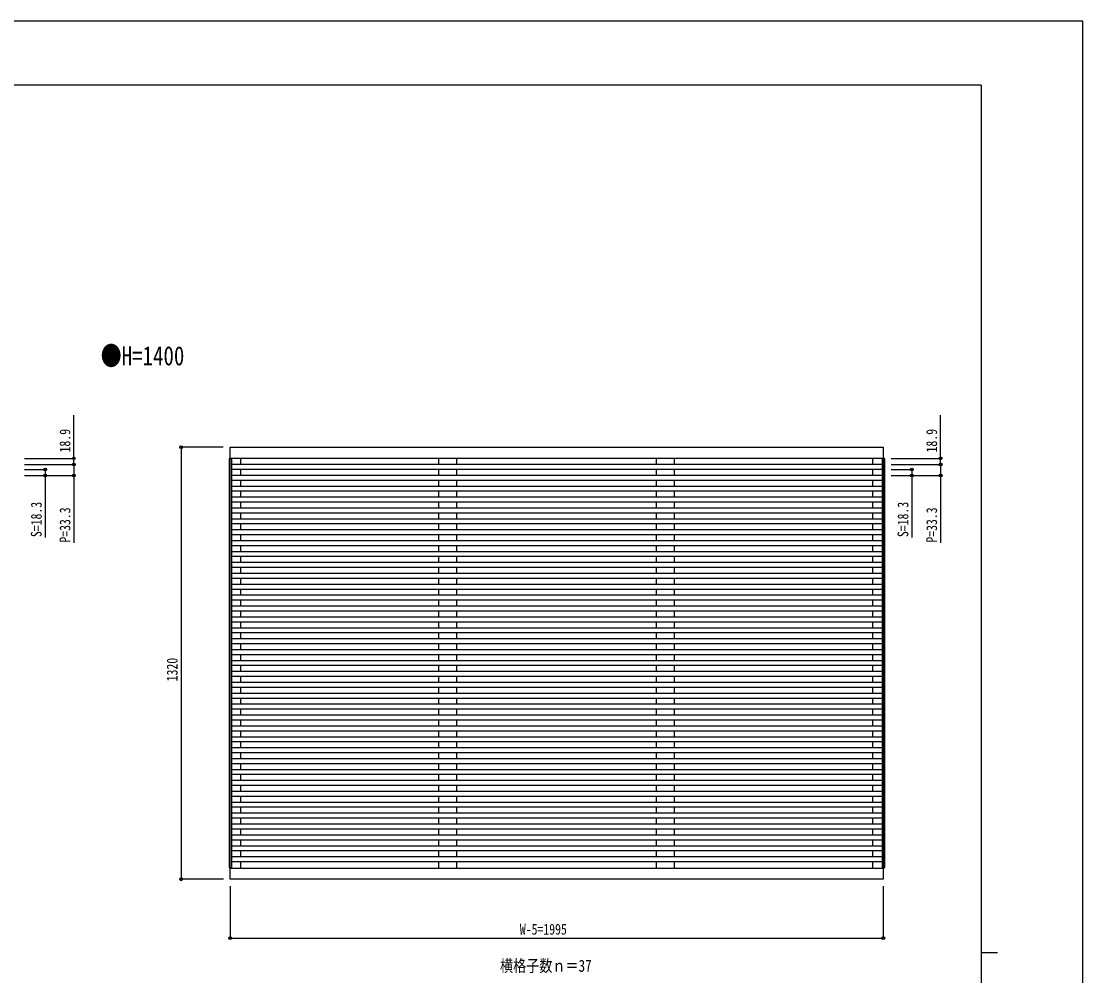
# Model space of a CAD drawing. Units: millimetres, scale not verified. Extents: x -4205 to 4205, y -2970 to 2970.
# Drawn here: x 962 to 4205, y 54 to 2970 of the extents above; entities that cross this region are included whole.
import ezdxf
from ezdxf.enums import TextEntityAlignment as Align

# ---------------------------------------------------------------- set-up
doc = ezdxf.new("R2010")
doc.units = ezdxf.units.MM
doc.header["$LTSCALE"] = 16
for name, color, linetype in [('0-1_USER1', 3, 'Continuous'), ('0-2_YKK_A1', 4, 'Continuous'), ('0-3_YKK_D', 6, 'Continuous'), ('0-4_YKK_ZWAK', 7, 'Continuous')]:
    doc.layers.add(name, color=color, linetype=linetype)
doc.styles.add('ＭＳ ゴシック', font='')
doc.styles.get('ＭＳ ゴシック').set_extended_font_data('MS Gothic')

msp = doc.modelspace()

# ---------------------------------------------------------------- linework, layer by layer
at = {"layer": '0-2_YKK_A1'}
for p, q in [((1597.56, 1634.03), (1604.76, 1634.03)), ((1597.56, 1634.03), (1597.56, 383.03)), ((1599.76, 1634.03), (1599.76, 383.03)), ((1602.76, 1634.53), (1602.76, 1634.03)), ((1632.76, 1615.63), (1632.76, 1634.53)), ((2238.26, 1615.63), (2238.26, 1634.53)), ((2293.26, 1615.63), (2293.26, 1634.53)), ((2903.26, 1615.63), (2903.26, 1634.53)), ((2958.26, 1615.63), (2958.26, 1634.53)), ((3563.76, 1615.63), (3563.76, 1634.53)), ((3598.96, 1634.03), (3591.76, 1634.03)), ((3593.76, 1634.53), (3593.76, 1634.03)), ((3596.76, 1634.03), (3596.76, 383.03)), ((3598.96, 1634.03), (3598.96, 383.03)), ((3591.76, 1615.63), (1604.76, 1615.63)), ((3591.76, 1600.63), (1604.76, 1600.63)), ((1632.76, 1582.33), (1632.76, 1600.63)), ((2238.26, 1582.43), (2238.26, 1600.73)), ((2293.26, 1582.43), (2293.26, 1600.73)), ((2903.26, 1582.43), (2903.26, 1600.73)), ((2958.26, 1582.43), (2958.26, 1600.73)), ((3563.76, 1582.33), (3563.76, 1600.63)), ((3591.76, 1582.33), (1604.76, 1582.33)), ((3591.76, 1567.33), (1604.76, 1567.33)), ((1632.76, 1549.03), (1632.76, 1567.33)), ((2238.26, 1549.13), (2238.26, 1567.43)), ((2293.26, 1549.13), (2293.26, 1567.43)), ((2903.26, 1549.13), (2903.26, 1567.43)), ((2958.26, 1549.13), (2958.26, 1567.43)), ((3563.76, 1549.03), (3563.76, 1567.33)), ((3591.76, 1549.03), (1604.76, 1549.03)), ((3591.76, 1534.03), (1604.76, 1534.03)), ((1632.76, 1515.73), (1632.76, 1534.03)), ((2238.26, 1515.83), (2238.26, 1534.13)), ((2293.26, 1515.83), (2293.26, 1534.13)), ((2903.26, 1515.83), (2903.26, 1534.13)), ((2958.26, 1515.83), (2958.26, 1534.13)), ((3563.76, 1515.73), (3563.76, 1534.03)), ((3591.76, 1515.73), (1604.76, 1515.73)), ((3591.76, 1500.73), (1604.76, 1500.73)), ((1632.76, 1482.43), (1632.76, 1500.73)), ((2238.26, 1482.53), (2238.26, 1500.83)), ((2293.26, 1482.53), (2293.26, 1500.83)), ((2903.26, 1482.53), (2903.26, 1500.83)), ((2958.26, 1482.53), (2958.26, 1500.83)), ((3563.76, 1482.43), (3563.76, 1500.73)), ((3591.76, 1482.43), (1604.76, 1482.43)), ((3591.76, 1467.43), (1604.76, 1467.43)), ((1632.76, 1449.13), (1632.76, 1467.43)), ((2238.26, 1449.23), (2238.26, 1467.53)), ((2293.26, 1449.23), (2293.26, 1467.53)), ((2903.26, 1449.23), (2903.26, 1467.53)), ((2958.26, 1449.23), (2958.26, 1467.53)), ((3563.76, 1449.13), (3563.76, 1467.43)), ((3591.76, 1449.13), (1604.76, 1449.13)), ((3591.76, 1434.13), (1604.76, 1434.13)), ((1632.76, 1415.83), (1632.76, 1434.13)), ((2238.26, 1415.93), (2238.26, 1434.23)), ((2293.26, 1415.93), (2293.26, 1434.23)), ((2903.26, 1415.93), (2903.26, 1434.23)), ((2958.26, 1415.93), (2958.26, 1434.23)), ((3563.76, 1415.83), (3563.76, 1434.13)), ((3591.76, 1415.83), (1604.76, 1415.83)), ((3591.76, 1400.83), (1604.76, 1400.83)), ((1632.76, 1382.53), (1632.76, 1400.83)), ((2238.26, 1382.63), (2238.26, 1400.93)), ((2293.26, 1382.63), (2293.26, 1400.93)), ((2903.26, 1382.63), (2903.26, 1400.93)), ((2958.26, 1382.63), (2958.26, 1400.93)), ((3563.76, 1382.53), (3563.76, 1400.83)), ((3591.76, 1382.53), (1604.76, 1382.53)), ((3591.76, 1367.53), (1604.76, 1367.53)), ((1632.76, 1349.23), (1632.76, 1367.53)), ((2238.26, 1349.33), (2238.26, 1367.63)), ((2293.26, 1349.33), (2293.26, 1367.63)), ((2903.26, 1349.33), (2903.26, 1367.63)), ((2958.26, 1349.33), (2958.26, 1367.63)), ((3563.76, 1349.23), (3563.76, 1367.53)), ((3591.76, 1349.23), (1604.76, 1349.23)), ((3591.76, 1334.23), (1604.76, 1334.23)), ((1632.76, 1315.93), (1632.76, 1334.23)), ((2238.26, 1316.03), (2238.26, 1334.33)), ((2293.26, 1316.03), (2293.26, 1334.33)), ((2903.26, 1316.03), (2903.26, 1334.33)), ((2958.26, 1316.03), (2958.26, 1334.33)), ((3563.76, 1315.93), (3563.76, 1334.23)), ((3591.76, 1315.93), (1604.76, 1315.93)), ((3591.76, 1300.93), (1604.76, 1300.93)), ((1632.76, 1282.63), (1632.76, 1300.93)), ((2238.26, 1282.73), (2238.26, 1301.03)), ((2293.26, 1282.73), (2293.26, 1301.03)), ((2903.26, 1282.73), (2903.26, 1301.03)), ((2958.26, 1282.73), (2958.26, 1301.03)), ((3563.76, 1282.63), (3563.76, 1300.93)), ((3591.76, 1282.63), (1604.76, 1282.63)), ((3591.76, 1267.63), (1604.76, 1267.63)), ((1632.76, 1249.33), (1632.76, 1267.63)), ((2238.26, 1249.43), (2238.26, 1267.73)), ((2293.26, 1249.43), (2293.26, 1267.73)), ((2903.26, 1249.43), (2903.26, 1267.73)), ((2958.26, 1249.43), (2958.26, 1267.73)), ((3563.76, 1249.33), (3563.76, 1267.63)), ((3591.76, 1249.33), (1604.76, 1249.33)), ((3591.76, 1234.33), (1604.76, 1234.33)), ((1632.76, 1216.03), (1632.76, 1234.33)), ((2238.26, 1216.13), (2238.26, 1234.43)), ((2293.26, 1216.13), (2293.26, 1234.43)), ((2903.26, 1216.13), (2903.26, 1234.43)), ((2958.26, 1216.13), (2958.26, 1234.43)), ((3563.76, 1216.03), (3563.76, 1234.33)), ((3591.76, 1216.03), (1604.76, 1216.03)), ((3591.76, 1201.03), (1604.76, 1201.03)), ((1632.76, 1182.73), (1632.76, 1201.03)), ((2238.26, 1182.83), (2238.26, 1201.13)), ((2293.26, 1182.83), (2293.26, 1201.13)), ((2903.26, 1182.83), (2903.26, 1201.13)), ((2958.26, 1182.83), (2958.26, 1201.13)), ((3563.76, 1182.73), (3563.76, 1201.03)), ((3591.76, 1182.73), (1604.76, 1182.73)), ((3591.76, 1167.73), (1604.76, 1167.73)), ((1632.76, 1149.43), (1632.76, 1167.73)), ((2238.26, 1149.53), (2238.26, 1167.83)), ((2293.26, 1149.53), (2293.26, 1167.83)), ((2903.26, 1149.53), (2903.26, 1167.83)), ((2958.26, 1149.53), (2958.26, 1167.83)), ((3563.76, 1149.43), (3563.76, 1167.73)), ((3591.76, 1149.43), (1604.76, 1149.43)), ((3591.76, 1134.43), (1604.76, 1134.43)), ((3591.76, 1116.13), (1604.76, 1116.13)), ((1632.76, 1116.13), (1632.76, 1134.43)), ((2238.26, 1116.23), (2238.26, 1134.53)), ((2293.26, 1116.23), (2293.26, 1134.53)), ((2903.26, 1116.23), (2903.26, 1134.53)), ((2958.26, 1116.23), (2958.26, 1134.53)), ((3563.76, 1116.13), (3563.76, 1134.43)), ((3591.76, 1101.13), (1604.76, 1101.13)), ((3591.76, 1082.83), (1604.76, 1082.83)), ((1632.76, 1082.83), (1632.76, 1101.13)), ((2238.26, 1082.93), (2238.26, 1101.23)), ((2293.26, 1082.93), (2293.26, 1101.23)), ((2903.26, 1082.93), (2903.26, 1101.23)), ((2958.26, 1082.93), (2958.26, 1101.23)), ((3563.76, 1082.83), (3563.76, 1101.13)), ((3591.76, 1067.83), (1604.76, 1067.83)), ((3591.76, 1049.53), (1604.76, 1049.53)), ((1632.76, 1049.53), (1632.76, 1067.83)), ((2238.26, 1049.63), (2238.26, 1067.93)), ((2293.26, 1049.63), (2293.26, 1067.93)), ((2903.26, 1049.63), (2903.26, 1067.93)), ((2958.26, 1049.63), (2958.26, 1067.93)), ((3563.76, 1049.53), (3563.76, 1067.83)), ((3591.76, 1034.53), (1604.76, 1034.53)), ((3591.76, 1016.23), (1604.76, 1016.23)), ((1632.76, 1016.23), (1632.76, 1034.53)), ((2238.26, 1016.33), (2238.26, 1034.63)), ((2293.26, 1016.33), (2293.26, 1034.63)), ((2903.26, 1016.33), (2903.26, 1034.63)), ((2958.26, 1016.33), (2958.26, 1034.63)), ((3563.76, 1016.23), (3563.76, 1034.53)), ((3591.76, 1001.23), (1604.76, 1001.23)), ((3591.76, 982.93), (1604.76, 982.93)), ((1632.76, 982.93), (1632.76, 1001.23)), ((2238.26, 983.03), (2238.26, 1001.33)), ((2293.26, 983.03), (2293.26, 1001.33)), ((2903.26, 983.03), (2903.26, 1001.33)), ((2958.26, 983.03), (2958.26, 1001.33)), ((3563.76, 982.93), (3563.76, 1001.23)), ((3591.76, 967.93), (1604.76, 967.93)), ((3591.76, 949.63), (1604.76, 949.63)), ((1632.76, 949.63), (1632.76, 967.93)), ((2238.26, 949.73), (2238.26, 968.03)), ((2293.26, 949.73), (2293.26, 968.03)), ((2903.26, 949.73), (2903.26, 968.03)), ((2958.26, 949.73), (2958.26, 968.03)), ((3563.76, 949.63), (3563.76, 967.93)), ((3591.76, 934.63), (1604.76, 934.63)), ((3591.76, 916.33), (1604.76, 916.33)), ((1632.76, 916.33), (1632.76, 934.63)), ((2238.26, 916.43), (2238.26, 934.73)), ((2293.26, 916.43), (2293.26, 934.73)), ((2903.26, 916.43), (2903.26, 934.73)), ((2958.26, 916.43), (2958.26, 934.73)), ((3563.76, 916.33), (3563.76, 934.63)), ((3591.76, 901.33), (1604.76, 901.33)), ((3591.76, 883.03), (1604.76, 883.03)), ((1632.76, 883.03), (1632.76, 901.33)), ((2238.26, 883.13), (2238.26, 901.43)), ((2293.26, 883.13), (2293.26, 901.43)), ((2903.26, 883.13), (2903.26, 901.43)), ((2958.26, 883.13), (2958.26, 901.43)), ((3563.76, 883.03), (3563.76, 901.33)), ((3591.76, 868.03), (1604.76, 868.03)), ((3591.76, 849.73), (1604.76, 849.73)), ((1632.76, 849.73), (1632.76, 868.03)), ((2238.26, 849.83), (2238.26, 868.13)), ((2293.26, 849.83), (2293.26, 868.13)), ((2903.26, 849.83), (2903.26, 868.13)), ((2958.26, 849.83), (2958.26, 868.13)), ((3563.76, 849.73), (3563.76, 868.03)), ((3591.76, 834.73), (1604.76, 834.73)), ((3591.76, 816.43), (1604.76, 816.43)), ((1632.76, 816.43), (1632.76, 834.73)), ((2238.26, 816.53), (2238.26, 834.83)), ((2293.26, 816.53), (2293.26, 834.83)), ((2903.26, 816.53), (2903.26, 834.83)), ((2958.26, 816.53), (2958.26, 834.83)), ((3563.76, 816.43), (3563.76, 834.73)), ((3591.76, 801.43), (1604.76, 801.43)), ((3591.76, 783.13), (1604.76, 783.13)), ((1632.76, 783.13), (1632.76, 801.43)), ((2238.26, 783.23), (2238.26, 801.53)), ((2293.26, 783.23), (2293.26, 801.53)), ((2903.26, 783.23), (2903.26, 801.53)), ((2958.26, 783.23), (2958.26, 801.53)), ((3563.76, 783.13), (3563.76, 801.43)), ((3591.76, 768.13), (1604.76, 768.13)), ((3591.76, 749.83), (1604.76, 749.83)), ((1632.76, 749.83), (1632.76, 768.13)), ((2238.26, 749.93), (2238.26, 768.23)), ((2293.26, 749.93), (2293.26, 768.23)), ((2903.26, 749.93), (2903.26, 768.23)), ((2958.26, 749.93), (2958.26, 768.23)), ((3563.76, 749.83), (3563.76, 768.13)), ((3591.76, 734.83), (1604.76, 734.83)), ((3591.76, 716.53), (1604.76, 716.53)), ((1632.76, 716.53), (1632.76, 734.83)), ((2238.26, 716.63), (2238.26, 734.93)), ((2293.26, 716.63), (2293.26, 734.93)), ((2903.26, 716.63), (2903.26, 734.93)), ((2958.26, 716.63), (2958.26, 734.93)), ((3563.76, 716.53), (3563.76, 734.83)), ((3591.76, 701.53), (1604.76, 701.53)), ((3591.76, 683.23), (1604.76, 683.23)), ((1632.76, 683.23), (1632.76, 701.53)), ((2238.26, 683.33), (2238.26, 701.63)), ((2293.26, 683.33), (2293.26, 701.63)), ((2903.26, 683.33), (2903.26, 701.63)), ((2958.26, 683.33), (2958.26, 701.63)), ((3563.76, 683.23), (3563.76, 701.53)), ((3591.76, 668.23), (1604.76, 668.23)), ((3591.76, 649.93), (1604.76, 649.93)), ((1632.76, 649.93), (1632.76, 668.23)), ((2238.26, 650.03), (2238.26, 668.33)), ((2293.26, 650.03), (2293.26, 668.33)), ((2903.26, 650.03), (2903.26, 668.33)), ((2958.26, 650.03), (2958.26, 668.33)), ((3563.76, 649.93), (3563.76, 668.23)), ((3591.76, 634.93), (1604.76, 634.93)), ((3591.76, 616.63), (1604.76, 616.63)), ((1632.76, 616.63), (1632.76, 634.93)), ((2238.26, 616.73), (2238.26, 635.03)), ((2293.26, 616.73), (2293.26, 635.03)), ((2903.26, 616.73), (2903.26, 635.03)), ((2958.26, 616.73), (2958.26, 635.03)), ((3563.76, 616.63), (3563.76, 634.93)), ((3591.76, 601.63), (1604.76, 601.63)), ((1632.76, 583.33), (1632.76, 601.63)), ((2238.26, 583.43), (2238.26, 601.73)), ((2293.26, 583.43), (2293.26, 601.73)), ((2903.26, 583.43), (2903.26, 601.73)), ((2958.26, 583.43), (2958.26, 601.73)), ((3563.76, 583.33), (3563.76, 601.63)), ((3591.76, 583.33), (1604.76, 583.33)), ((3591.76, 568.33), (1604.76, 568.33)), ((1632.76, 550.03), (1632.76, 568.33)), ((2238.26, 550.13), (2238.26, 568.43)), ((2293.26, 550.13), (2293.26, 568.43)), ((2903.26, 550.13), (2903.26, 568.43)), ((2958.26, 550.13), (2958.26, 568.43)), ((3563.76, 550.03), (3563.76, 568.33)), ((3591.76, 550.03), (1604.76, 550.03)), ((3591.76, 535.03), (1604.76, 535.03)), ((1632.76, 516.73), (1632.76, 535.03)), ((2238.26, 516.83), (2238.26, 535.13)), ((2293.26, 516.83), (2293.26, 535.13)), ((2903.26, 516.83), (2903.26, 535.13)), ((2958.26, 516.83), (2958.26, 535.13)), ((3563.76, 516.73), (3563.76, 535.03)), ((3591.76, 516.73), (1604.76, 516.73)), ((3591.76, 501.73), (1604.76, 501.73)), ((1632.76, 483.43), (1632.76, 501.73)), ((2238.26, 483.53), (2238.26, 501.83)), ((2293.26, 483.53), (2293.26, 501.83)), ((2903.26, 483.53), (2903.26, 501.83)), ((2958.26, 483.53), (2958.26, 501.83)), ((3563.76, 483.43), (3563.76, 501.73)), ((3591.76, 483.43), (1604.76, 483.43)), ((3591.76, 468.43), (1604.76, 468.43)), ((1632.76, 450.13), (1632.76, 468.43)), ((2238.26, 450.23), (2238.26, 468.53)), ((2293.26, 450.23), (2293.26, 468.53)), ((2903.26, 450.23), (2903.26, 468.53)), ((2958.26, 450.23), (2958.26, 468.53)), ((3563.76, 450.13), (3563.76, 468.43)), ((3591.76, 450.13), (1604.76, 450.13)), ((3591.76, 435.13), (1604.76, 435.13)), ((1632.76, 416.83), (1632.76, 435.13)), ((2238.26, 416.93), (2238.26, 435.23)), ((2293.26, 416.93), (2293.26, 435.23)), ((2903.26, 416.93), (2903.26, 435.23)), ((2958.26, 416.93), (2958.26, 435.23)), ((3563.76, 416.83), (3563.76, 435.13)), ((3591.76, 416.83), (1604.76, 416.83)), ((3591.76, 401.83), (1604.76, 401.83)), ((1632.76, 382.53), (1632.76, 401.83)), ((2238.26, 382.53), (2238.26, 401.83)), ((2293.26, 382.53), (2293.26, 401.83)), ((2903.26, 382.53), (2903.26, 401.83)), ((2958.26, 382.53), (2958.26, 401.83)), ((3563.76, 382.53), (3563.76, 401.83)), ((1602.76, 383.03), (1602.76, 382.53)), ((3593.76, 383.03), (3593.76, 382.53))]:
    msp.add_line(p, q, dxfattribs=at)
for points in [[(1600.76, 1668.53), (3595.76, 1668.53), (3595.76, 1634.53), (1600.76, 1634.53)], [(1600.76, 382.53), (3595.76, 382.53), (3595.76, 348.53), (1600.76, 348.53)]]:
    msp.add_lwpolyline(points, close=True, dxfattribs=at)
for points in [[(1604.76, 1634.03), (1604.76, 383.03), (1597.56, 383.03)], [(3591.76, 1634.03), (3591.76, 383.03), (3598.96, 383.03)]]:
    msp.add_lwpolyline(points, dxfattribs=at)
at = {"layer": '0-3_YKK_D'}
for p, q in [((1579.72, 1668.53), (1449.76, 1668.53)), ((1450.76, 1668.53), (1450.76, 348.53)), ((972.16, 1634.53), (1124.39, 1634.53)), ((3619.52, 1634.53), (3771.76, 1634.53)), ((972.16, 1615.63), (1124.39, 1615.63)), ((972.16, 1615.63), (1124.39, 1615.63)), ((972.16, 1600.63), (1036.78, 1600.63)), ((3619.52, 1615.63), (3771.76, 1615.63)), ((3619.52, 1615.63), (3771.76, 1615.63)), ((3619.52, 1600.63), (3684.14, 1600.63)), ((972.16, 1582.33), (1036.78, 1582.33)), ((972.16, 1582.33), (1124.39, 1582.33)), ((3619.52, 1582.33), (3684.14, 1582.33)), ((3619.52, 1582.33), (3771.76, 1582.33)), ((1579.76, 348.53), (1449.76, 348.53)), ((1600.76, 327.53), (1600.76, 167.53)), ((3595.76, 327.53), (3595.76, 167.53)), ((1600.76, 168.53), (3595.76, 168.53))]:
    msp.add_line(p, q, dxfattribs=at)
for points in [[(1123.39, 1615.63), (1123.39, 1634.53), (1123.39, 1766.33)], [(3770.76, 1615.63), (3770.76, 1634.53), (3770.76, 1766.33)], [(1035.78, 1600.63), (1035.78, 1582.33), (1035.78, 1392.93)], [(1123.39, 1615.63), (1123.39, 1582.33), (1123.39, 1375.93)], [(3683.14, 1600.63), (3683.14, 1582.33), (3683.14, 1392.93)], [(3770.76, 1615.63), (3770.76, 1582.33), (3770.76, 1375.93)]]:
    msp.add_lwpolyline(points, dxfattribs=at)
for centre in [(1450.76, 1668.53), (1123.39, 1634.53), (3770.76, 1634.53), (1035.78, 1600.63), (1123.39, 1615.63), (1123.39, 1615.63), (3683.14, 1600.63), (3770.76, 1615.63), (3770.76, 1615.63), (1035.78, 1582.33), (1123.39, 1582.33), (3683.14, 1582.33), (3770.76, 1582.33), (1450.76, 348.53), (1600.76, 168.53), (3595.76, 168.53)]:
    msp.add_circle(centre, 4.25, dxfattribs=at)
at = {"layer": '0-4_YKK_ZWAK'}
for p, q in [((3895.02, 2775), (-3904.98, 2775)), ((3895.02, 2775), (3895.02, -2525)), ((3895.02, 125), (3945.02, 125))]:
    msp.add_line(p, q, dxfattribs=at)
msp.add_lwpolyline([(-4205, -2970), (4205, -2970), (4205, 2970), (-4205, 2970)], close=True, dxfattribs=at)

# ---------------------------------------------------------------- texts
at = {"layer": '0-1_USER1', "style": 'ＭＳ ゴシック', "width": 0.8}
for s, height, p in [('●H=1400', 58.65, (1205.16, 1900.95)), ('横格子数ｎ＝37', 36.66, (2424.92, 54.94))]:
    msp.add_text(s, height=height, dxfattribs=at).set_placement(p, align=Align.BOTTOM_LEFT)
at = {"layer": '0-3_YKK_D', "style": 'ＭＳ ゴシック', "width": 0.8}
for s, p in [('18.9', (1122.39, 1652.53)), ('18.9', (3769.76, 1652.53)), ('S=18.3', (1034.78, 1393.93)), ('S=18.3', (3682.14, 1393.93)), ('P=33.3', (1122.39, 1376.93)), ('P=33.3', (3769.76, 1376.93)), ('1320', (1449.76, 953.33))]:
    msp.add_text(s, height=32.99, rotation=90, dxfattribs=at).set_placement(p, align=Align.BOTTOM_LEFT)
msp.add_text('W-5=1995', height=32.99, dxfattribs=at).set_placement((2485.46, 169.53), align=Align.BOTTOM_LEFT)

doc.saveas('drawing.dxf')
